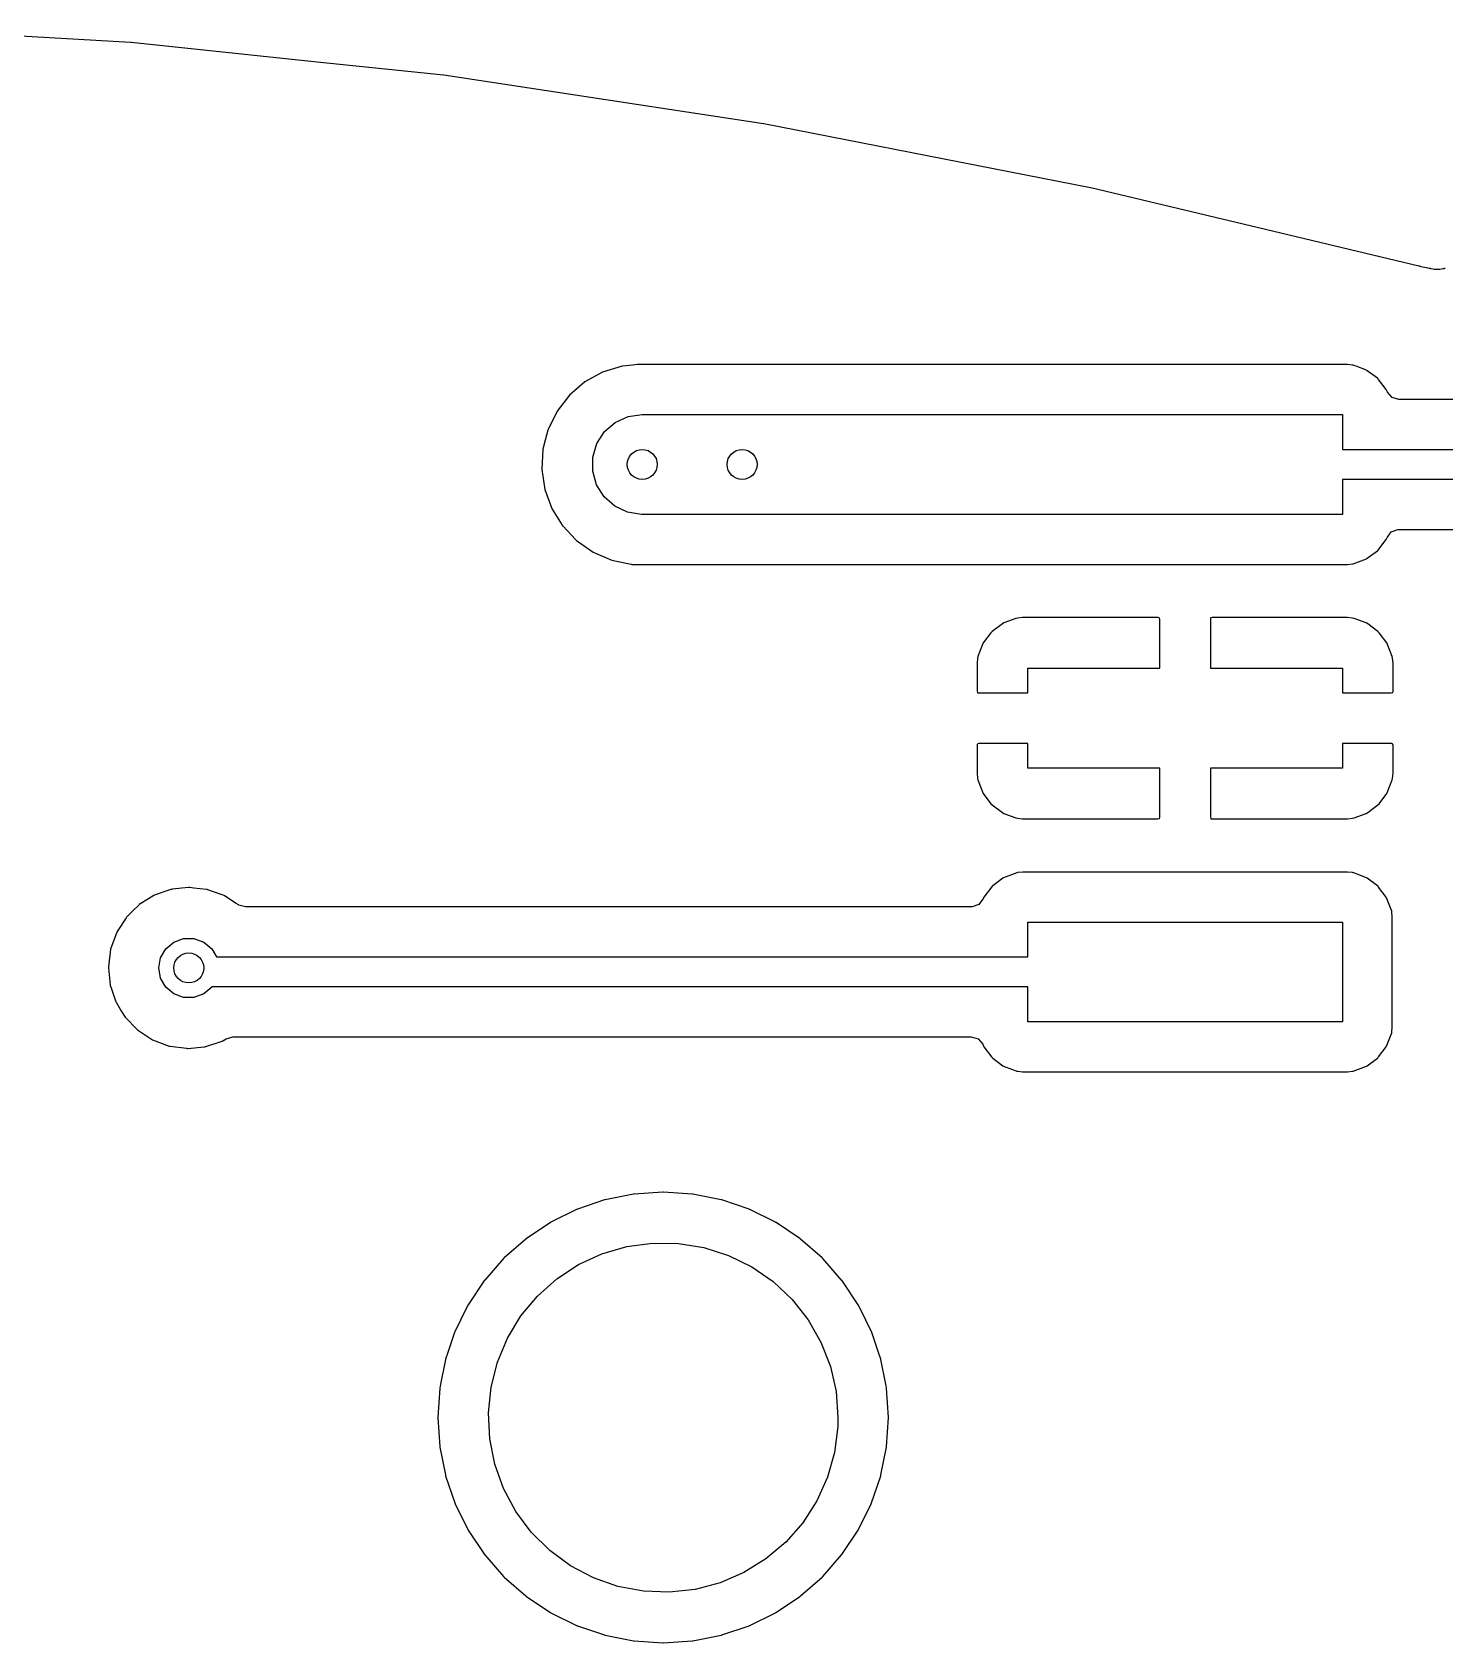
# Model space of a CAD drawing. Extents: x -3.92 to 3.92, y 0.02 to 7.83.
# Drawn here: x -0.554 to 0.003, y 7.195 to 7.829 of the extents above; entities that cross this region are included whole.
import ezdxf

# ---------------------------------------------------------------- set-up
doc = ezdxf.new("R2010")
doc.units = 0
doc.header["$MEASUREMENT"] = 0
doc.layers.add('BLACK', color=7, linetype='CONTINUOUS')

msp = doc.modelspace()

# ---------------------------------------------------------------- linework, layer by layer
at = {"layer": 'BLACK', "linetype": 'CONTINUOUS'}
for p, q in [((-0.583857, 7.82942), (-0.515089, 7.82554)), ((-0.515089, 7.82554), (-0.514852, 7.82552)), ((-0.514852, 7.82552), (-0.441457, 7.81781)), ((-0.441457, 7.81781), (-0.391758, 7.8126)), ((-0.391758, 7.8126), (-0.391533, 7.81257)), ((-0.391533, 7.81257), (-0.351877, 7.80656)), ((-0.351877, 7.80656), (-0.265637, 7.7935)), ((-0.265637, 7.7935), (-0.265428, 7.79347)), ((-0.265428, 7.79347), (-0.136728, 7.76826)), ((-0.136728, 7.76826), (-0.136532, 7.76821)), ((-0.136532, 7.76821), (-0.070486, 7.75246)), ((-0.070486, 7.75246), (-0.007244, 7.73738)), ((-0.007244, 7.73738), (-0.006982, 7.7373)), ((-0.006982, 7.7373), (-0.006771, 7.73719)), ((-0.006771, 7.73719), (-0.006425, 7.73711)), ((-0.006425, 7.73711), (-0.004309, 7.73667)), ((-0.004309, 7.73667), (-0.004167, 7.73664)), ((-0.004167, 7.73664), (-0.003195, 7.73641)), ((-0.003195, 7.73641), (-0.00302, 7.73639)), ((-0.00302, 7.73639), (-0.002848, 7.73637)), ((-0.002848, 7.73637), (-0.002645, 7.73633)), ((-0.002645, 7.73633), (-0.001677, 7.73613)), ((-0.001677, 7.73613), (-0.001245, 7.73604)), ((-0.001245, 7.73604), (-0.000546, 7.73609)), ((-0.000546, 7.73609), (0.000304, 7.73609)), ((0.000304, 7.73609), (0.001002, 7.73602)), ((0.001002, 7.73602), (0.002404, 7.7363)), ((0.002404, 7.7363), (0.002698, 7.73634)), ((0.002698, 7.73634), (0.002887, 7.73637)), ((0.002698, 7.73634), (0.002698, 7.73634)), ((0.002887, 7.73637), (0.003078, 7.73638)), ((-0.328983, 7.69545), (-0.335982, 7.69157)), ((-0.321347, 7.69784), (-0.328983, 7.69545)), ((-0.321097, 7.69786), (-0.321347, 7.69784)), ((-0.317275, 7.69825), (-0.321097, 7.69786)), ((-0.321097, 7.69786), (-0.321097, 7.69786)), ((-0.315386, 7.69844), (-0.317275, 7.69825)), ((-0.035536, 7.69844), (-0.315386, 7.69844)), ((-0.035403, 7.69843), (-0.035536, 7.69844)), ((-0.033436, 7.69822), (-0.035403, 7.69843)), ((-0.035403, 7.69843), (-0.035403, 7.69843)), ((-0.033127, 7.69818), (-0.033436, 7.69822)), ((-0.033436, 7.69822), (-0.033436, 7.69822)), ((-0.032836, 7.69807), (-0.033127, 7.69818)), ((-0.032009, 7.69776), (-0.032836, 7.69807)), ((-0.032836, 7.69807), (-0.032836, 7.69807)), ((-0.027842, 7.6962), (-0.032009, 7.69776)), ((-0.027559, 7.69599), (-0.027842, 7.6962)), ((-0.023608, 7.69303), (-0.027559, 7.69599)), ((-0.027559, 7.69599), (-0.027559, 7.69599)), ((-0.335982, 7.69157), (-0.342058, 7.68636)), ((-0.023325, 7.69282), (-0.023608, 7.69303)), ((-0.023113, 7.69253), (-0.023325, 7.69282)), ((-0.020152, 7.68858), (-0.023113, 7.69253)), ((-0.01994, 7.6883), (-0.020152, 7.68858)), ((-0.020152, 7.68858), (-0.020152, 7.68858)), ((-0.019784, 7.68788), (-0.01994, 7.6883)), ((-0.019652, 7.68757), (-0.019784, 7.68788)), ((-0.017821, 7.68545), (-0.019652, 7.68757)), ((-0.342058, 7.68636), (-0.346963, 7.68004)), ((-0.015139, 7.68467), (-0.017821, 7.68545)), ((0.015139, 7.68467), (-0.015139, 7.68467)), ((-0.346963, 7.68004), (-0.350496, 7.67286)), ((-0.32822, 7.672), (-0.323992, 7.67564)), ((-0.323992, 7.67564), (-0.318911, 7.67795)), ((-0.318911, 7.67795), (-0.313386, 7.67874)), ((-0.313386, 7.67874), (-0.037402, 7.67874)), ((-0.037402, 7.67874), (-0.037402, 7.66496)), ((-0.35159, 7.66865), (-0.352513, 7.66511)), ((-0.350559, 7.67261), (-0.35159, 7.66865)), ((-0.350496, 7.67286), (-0.350559, 7.67261)), ((-0.350559, 7.67261), (-0.350559, 7.67261)), ((-0.331255, 7.66731), (-0.32822, 7.672)), ((-0.352513, 7.66511), (-0.352931, 7.65712)), ((-0.332889, 7.65638), (-0.332855, 7.66196)), ((-0.332855, 7.66196), (-0.331255, 7.66731)), ((-0.037402, 7.66496), (0.037402, 7.66496)), ((-0.352931, 7.65712), (-0.351735, 7.64921)), ((-0.331355, 7.65102), (-0.332889, 7.65638)), ((-0.351735, 7.64921), (-0.348972, 7.6417)), ((-0.328377, 7.6463), (-0.331355, 7.65102)), ((0.037402, 7.65315), (-0.037402, 7.65315)), ((-0.037402, 7.65315), (-0.037402, 7.63937)), ((-0.324193, 7.6426), (-0.328377, 7.6463)), ((-0.319141, 7.64023), (-0.324193, 7.6426)), ((-0.348972, 7.6417), (-0.348839, 7.64149)), ((-0.348839, 7.64149), (-0.348839, 7.64149)), ((-0.348839, 7.64149), (-0.344887, 7.63511)), ((-0.313626, 7.63937), (-0.319141, 7.64023)), ((-0.313386, 7.63937), (-0.313626, 7.63937)), ((-0.037402, 7.63937), (-0.313386, 7.63937)), ((-0.344887, 7.63511), (-0.344887, 7.63511)), ((-0.344887, 7.63511), (-0.344755, 7.6349)), ((-0.344755, 7.6349), (-0.344582, 7.63472)), ((-0.344582, 7.63472), (-0.339676, 7.62953)), ((-0.020152, 7.62953), (-0.01994, 7.62981)), ((-0.01994, 7.62981), (-0.019784, 7.63023)), ((-0.019784, 7.63023), (-0.01973, 7.6303)), ((-0.01973, 7.6303), (-0.019646, 7.63045)), ((-0.019646, 7.63045), (-0.019624, 7.63044)), ((-0.019624, 7.63044), (-0.018105, 7.63246)), ((-0.018105, 7.63246), (-0.015485, 7.63343)), ((-0.015485, 7.63343), (-0.015139, 7.63344)), ((-0.015139, 7.63344), (0.015139, 7.63344)), ((-0.339676, 7.62953), (-0.339257, 7.62908)), ((-0.339257, 7.62908), (-0.332702, 7.62449)), ((-0.332702, 7.62449), (-0.325358, 7.62132)), ((-0.027559, 7.62212), (-0.023608, 7.62508)), ((-0.023608, 7.62508), (-0.023325, 7.62529)), ((-0.023325, 7.62529), (-0.022988, 7.62574)), ((-0.022988, 7.62574), (-0.020152, 7.62953)), ((-0.020152, 7.62953), (-0.020152, 7.62953)), ((-0.325358, 7.62132), (-0.323545, 7.62094)), ((-0.323545, 7.62094), (-0.317711, 7.61972)), ((-0.317711, 7.61972), (-0.317711, 7.61972)), ((-0.317711, 7.61972), (-0.317524, 7.61968)), ((-0.317524, 7.61968), (-0.317332, 7.61967)), ((-0.317332, 7.61967), (-0.317328, 7.61967)), ((-0.317328, 7.61967), (-0.317327, 7.61967)), ((-0.317327, 7.61967), (-0.317262, 7.61967)), ((-0.317262, 7.61967), (-0.097409, 7.61967)), ((-0.097409, 7.61967), (-0.097409, 7.61967)), ((-0.097409, 7.61967), (-0.035536, 7.61967)), ((-0.035536, 7.61967), (-0.035403, 7.61968)), ((-0.035403, 7.61968), (-0.033436, 7.61989)), ((-0.035403, 7.61968), (-0.035403, 7.61968)), ((-0.033436, 7.61989), (-0.033127, 7.61993)), ((-0.033436, 7.61989), (-0.033436, 7.61989)), ((-0.033127, 7.61993), (-0.027842, 7.62191)), ((-0.027842, 7.62191), (-0.027559, 7.62212)), ((-0.027559, 7.62212), (-0.027559, 7.62212)), ((-0.166047, 7.59837), (-0.17079, 7.59659)), ((-0.165447, 7.59851), (-0.166047, 7.59837)), ((-0.163444, 7.59873), (-0.165447, 7.59851)), ((-0.163176, 7.59874), (-0.163444, 7.59873)), ((-0.109943, 7.59874), (-0.163176, 7.59874)), ((-0.10964, 7.59867), (-0.109943, 7.59874)), ((-0.109586, 7.59863), (-0.10964, 7.59867)), ((-0.109409, 7.59803), (-0.109586, 7.59863)), ((-0.109409, 7.57874), (-0.109409, 7.59803)), ((-0.089344, 7.59851), (-0.089409, 7.59821)), ((-0.089409, 7.59821), (-0.089409, 7.57874)), ((-0.089296, 7.59856), (-0.089344, 7.59851)), ((-0.088696, 7.59874), (-0.089296, 7.59856)), ((-0.035643, 7.59874), (-0.088696, 7.59874)), ((-0.035375, 7.59873), (-0.035643, 7.59874)), ((-0.033372, 7.59851), (-0.035375, 7.59873)), ((-0.032771, 7.59837), (-0.033372, 7.59851)), ((-0.028029, 7.59659), (-0.032771, 7.59837)), ((-0.175917, 7.59275), (-0.178929, 7.58873)), ((-0.175422, 7.59324), (-0.175917, 7.59275)), ((-0.171404, 7.59625), (-0.175422, 7.59324)), ((-0.17079, 7.59659), (-0.171404, 7.59625)), ((-0.027415, 7.59625), (-0.028029, 7.59659)), ((-0.023397, 7.59324), (-0.027415, 7.59625)), ((-0.022902, 7.59275), (-0.023397, 7.59324)), ((-0.01989, 7.58873), (-0.022902, 7.59275)), ((-0.179265, 7.58811), (-0.181042, 7.58337)), ((-0.178929, 7.58873), (-0.179265, 7.58811)), ((-0.019554, 7.58811), (-0.01989, 7.58873)), ((-0.017776, 7.58337), (-0.019554, 7.58811)), ((-0.181403, 7.58077), (-0.181417, 7.5805)), ((-0.181417, 7.5805), (-0.181417, 7.56977)), ((-0.181185, 7.58277), (-0.181403, 7.58077)), ((-0.181042, 7.58337), (-0.181185, 7.58277)), ((-0.017634, 7.58277), (-0.017776, 7.58337)), ((-0.017416, 7.58077), (-0.017634, 7.58277)), ((-0.017402, 7.5805), (-0.017416, 7.58077)), ((-0.017402, 7.56959), (-0.017402, 7.5805)), ((-0.161417, 7.56906), (-0.161417, 7.57874)), ((-0.161417, 7.57874), (-0.109409, 7.57874)), ((-0.089409, 7.57874), (-0.037402, 7.57874)), ((-0.037402, 7.57874), (-0.037402, 7.56906)), ((-0.181417, 7.56977), (-0.181241, 7.56917)), ((-0.181241, 7.56917), (-0.181186, 7.56912)), ((-0.181186, 7.56912), (-0.180884, 7.56906)), ((-0.180884, 7.56906), (-0.161417, 7.56906)), ((-0.037402, 7.56906), (-0.018115, 7.56906)), ((-0.018115, 7.56906), (-0.017515, 7.56923)), ((-0.017515, 7.56923), (-0.017467, 7.56929)), ((-0.017467, 7.56929), (-0.017402, 7.56959)), ((-0.181351, 7.54882), (-0.181417, 7.54852)), ((-0.181417, 7.54852), (-0.181417, 7.53761)), ((-0.181304, 7.54888), (-0.181351, 7.54882)), ((-0.180704, 7.54906), (-0.181304, 7.54888)), ((-0.161417, 7.54906), (-0.180704, 7.54906)), ((-0.161417, 7.53937), (-0.161417, 7.54906)), ((-0.017935, 7.54906), (-0.037402, 7.54906)), ((-0.037402, 7.54906), (-0.037402, 7.53937)), ((-0.017632, 7.54899), (-0.017935, 7.54906)), ((-0.017578, 7.54894), (-0.017632, 7.54899)), ((-0.017402, 7.54834), (-0.017578, 7.54894)), ((-0.017402, 7.53761), (-0.017402, 7.54834)), ((-0.181417, 7.53761), (-0.181403, 7.53734)), ((-0.181403, 7.53734), (-0.181185, 7.53534)), ((-0.181185, 7.53534), (-0.181042, 7.53474)), ((-0.181042, 7.53474), (-0.179265, 7.53)), ((-0.109409, 7.53937), (-0.161417, 7.53937)), ((-0.109409, 7.5199), (-0.109409, 7.53937)), ((-0.037402, 7.53937), (-0.089409, 7.53937)), ((-0.089409, 7.53937), (-0.089409, 7.52008)), ((-0.019554, 7.53), (-0.017777, 7.53474)), ((-0.017777, 7.53474), (-0.017634, 7.53534)), ((-0.017634, 7.53534), (-0.017416, 7.53734)), ((-0.017416, 7.53734), (-0.017402, 7.53761)), ((-0.179265, 7.53), (-0.178929, 7.52938)), ((-0.178929, 7.52938), (-0.175917, 7.52537)), ((-0.022902, 7.52537), (-0.01989, 7.52938)), ((-0.01989, 7.52938), (-0.019554, 7.53)), ((-0.175917, 7.52537), (-0.175422, 7.52487)), ((-0.175422, 7.52487), (-0.171404, 7.52186)), ((-0.171404, 7.52186), (-0.17079, 7.52152)), ((-0.028029, 7.52152), (-0.027415, 7.52186)), ((-0.027415, 7.52186), (-0.023397, 7.52487)), ((-0.023397, 7.52487), (-0.022902, 7.52537)), ((-0.17079, 7.52152), (-0.166047, 7.51974)), ((-0.166047, 7.51974), (-0.165447, 7.5196)), ((-0.165447, 7.5196), (-0.163444, 7.51938)), ((-0.163444, 7.51938), (-0.163176, 7.51937)), ((-0.163176, 7.51937), (-0.110123, 7.51937)), ((-0.110123, 7.51937), (-0.109523, 7.51955)), ((-0.109523, 7.51955), (-0.109475, 7.5196)), ((-0.109475, 7.5196), (-0.109409, 7.5199)), ((-0.089409, 7.52008), (-0.089233, 7.51948)), ((-0.089233, 7.51948), (-0.089178, 7.51944)), ((-0.089178, 7.51944), (-0.088876, 7.51937)), ((-0.088876, 7.51937), (-0.035643, 7.51937)), ((-0.035643, 7.51937), (-0.035374, 7.51938)), ((-0.035374, 7.51938), (-0.033372, 7.5196)), ((-0.033372, 7.5196), (-0.032772, 7.51974)), ((-0.032772, 7.51974), (-0.028029, 7.52152)), ((-0.165692, 7.49818), (-0.170977, 7.4962)), ((-0.165383, 7.49822), (-0.165692, 7.49818)), ((-0.163416, 7.49843), (-0.165383, 7.49822)), ((-0.165383, 7.49822), (-0.165383, 7.49822)), ((-0.163283, 7.49844), (-0.163416, 7.49843)), ((-0.163416, 7.49843), (-0.163416, 7.49843)), ((-0.0994, 7.49844), (-0.163283, 7.49844)), ((-0.035536, 7.49844), (-0.0994, 7.49844)), ((-0.035403, 7.49843), (-0.035536, 7.49844)), ((-0.033436, 7.49822), (-0.035403, 7.49843)), ((-0.035403, 7.49843), (-0.035403, 7.49843)), ((-0.033127, 7.49818), (-0.033436, 7.49822)), ((-0.033436, 7.49822), (-0.033436, 7.49822)), ((-0.032836, 7.49807), (-0.033127, 7.49818)), ((-0.031498, 7.49757), (-0.032836, 7.49807)), ((-0.032836, 7.49807), (-0.032836, 7.49807)), ((-0.027842, 7.4962), (-0.031498, 7.49757)), ((-0.499199, 7.49152), (-0.505367, 7.48942)), ((-0.498936, 7.49161), (-0.499199, 7.49152)), ((-0.498661, 7.49163), (-0.498936, 7.49161)), ((-0.49866, 7.49163), (-0.498661, 7.49163)), ((-0.49218, 7.49232), (-0.49866, 7.49163)), ((-0.491905, 7.49234), (-0.49218, 7.49232)), ((-0.49218, 7.49232), (-0.49218, 7.49232)), ((-0.49019, 7.49214), (-0.491905, 7.49234)), ((-0.485159, 7.49154), (-0.49019, 7.49214)), ((-0.484884, 7.49151), (-0.485159, 7.49154)), ((-0.485159, 7.49154), (-0.485159, 7.49154)), ((-0.484623, 7.49141), (-0.484884, 7.49151)), ((-0.479396, 7.48955), (-0.484623, 7.49141)), ((-0.484623, 7.49141), (-0.484623, 7.49141)), ((-0.175706, 7.49253), (-0.178667, 7.48858)), ((-0.175494, 7.49282), (-0.175706, 7.49253)), ((-0.175211, 7.49303), (-0.175494, 7.49282)), ((-0.17126, 7.49599), (-0.175211, 7.49303)), ((-0.170977, 7.4962), (-0.17126, 7.49599)), ((-0.17126, 7.49599), (-0.17126, 7.49599)), ((-0.027559, 7.49599), (-0.027842, 7.4962)), ((-0.023608, 7.49303), (-0.027559, 7.49599)), ((-0.027559, 7.49599), (-0.027559, 7.49599)), ((-0.023325, 7.49282), (-0.023608, 7.49303)), ((-0.023113, 7.49253), (-0.023325, 7.49282)), ((-0.020152, 7.48858), (-0.023113, 7.49253)), ((-0.51185, 7.48543), (-0.514016, 7.48331)), ((-0.511652, 7.48562), (-0.51185, 7.48543)), ((-0.51185, 7.48543), (-0.51185, 7.48543)), ((-0.507973, 7.48788), (-0.511652, 7.48562)), ((-0.505866, 7.48918), (-0.507973, 7.48788)), ((-0.50563, 7.48933), (-0.505866, 7.48918)), ((-0.505866, 7.48918), (-0.505866, 7.48918)), ((-0.505367, 7.48942), (-0.50563, 7.48933)), ((-0.505367, 7.48942), (-0.505367, 7.48942)), ((-0.478223, 7.48914), (-0.479396, 7.48955)), ((-0.477989, 7.48899), (-0.478223, 7.48914)), ((-0.473386, 7.48607), (-0.477989, 7.48899)), ((-0.477989, 7.48899), (-0.477989, 7.48899)), ((-0.472487, 7.4855), (-0.473386, 7.48607)), ((-0.472396, 7.48544), (-0.472487, 7.4855)), ((-0.469738, 7.48467), (-0.472396, 7.48544)), ((-0.18368, 7.48467), (-0.469738, 7.48467)), ((-0.183334, 7.48468), (-0.18368, 7.48467)), ((-0.180713, 7.48565), (-0.183334, 7.48468)), ((-0.179195, 7.48767), (-0.180713, 7.48565)), ((-0.179173, 7.48766), (-0.179195, 7.48767)), ((-0.179089, 7.48781), (-0.179173, 7.48766)), ((-0.179035, 7.48788), (-0.179089, 7.48781)), ((-0.178879, 7.4883), (-0.179035, 7.48788)), ((-0.178667, 7.48858), (-0.178879, 7.4883)), ((-0.178667, 7.48858), (-0.178667, 7.48858)), ((-0.01994, 7.4883), (-0.020152, 7.48858)), ((-0.020152, 7.48858), (-0.020152, 7.48858)), ((-0.017959, 7.48301), (-0.01994, 7.4883)), ((-0.516854, 7.48044), (-0.520383, 7.47496)), ((-0.516703, 7.48067), (-0.516854, 7.48044)), ((-0.516854, 7.48044), (-0.516854, 7.48044)), ((-0.514016, 7.48331), (-0.516703, 7.48067)), ((-0.161417, 7.46496), (-0.161417, 7.47874)), ((-0.161417, 7.47874), (-0.037402, 7.47874)), ((-0.037402, 7.47874), (-0.037402, 7.43937)), ((-0.017925, 7.48271), (-0.017959, 7.48301)), ((-0.017711, 7.48074), (-0.017925, 7.48271)), ((-0.017925, 7.48271), (-0.017925, 7.48271)), ((-0.017697, 7.48061), (-0.017711, 7.48074)), ((-0.017697, 7.4375), (-0.017697, 7.48061)), ((-0.017697, 7.48061), (-0.017697, 7.48061)), ((-0.520534, 7.47473), (-0.522952, 7.46809)), ((-0.520383, 7.47496), (-0.520534, 7.47473)), ((-0.498031, 7.47086), (-0.494177, 7.47226)), ((-0.494177, 7.47226), (-0.490075, 7.47226)), ((-0.490075, 7.47226), (-0.48622, 7.47086)), ((-0.522952, 7.46809), (-0.523838, 7.46107)), ((-0.503937, 7.46063), (-0.503225, 7.46467)), ((-0.503225, 7.46467), (-0.501174, 7.46822)), ((-0.501174, 7.46822), (-0.498031, 7.47086)), ((-0.48622, 7.47086), (-0.483078, 7.46822)), ((-0.483078, 7.46822), (-0.481195, 7.46496)), ((-0.481195, 7.46496), (-0.161417, 7.46496)), ((-0.523838, 7.46107), (-0.523811, 7.4608)), ((-0.523811, 7.4608), (-0.523654, 7.45919)), ((-0.523811, 7.4608), (-0.523811, 7.4608)), ((-0.523654, 7.45919), (-0.523148, 7.45404)), ((-0.503225, 7.45659), (-0.503937, 7.46063)), ((-0.523148, 7.45404), (-0.523061, 7.45377)), ((-0.523061, 7.45377), (-0.523061, 7.45377)), ((-0.523061, 7.45377), (-0.522718, 7.45274)), ((-0.522718, 7.45274), (-0.520916, 7.44733)), ((-0.501174, 7.45304), (-0.503225, 7.45659)), ((-0.498031, 7.4504), (-0.501174, 7.45304)), ((-0.483078, 7.45304), (-0.48622, 7.4504)), ((-0.483014, 7.45315), (-0.483078, 7.45304)), ((-0.161417, 7.45315), (-0.483014, 7.45315)), ((-0.161417, 7.43937), (-0.161417, 7.45315)), ((-0.520916, 7.44733), (-0.520773, 7.44709)), ((-0.520773, 7.44709), (-0.518593, 7.44349)), ((-0.494177, 7.449), (-0.498031, 7.4504)), ((-0.490075, 7.449), (-0.494177, 7.449)), ((-0.48622, 7.4504), (-0.490075, 7.449)), ((-0.518593, 7.44349), (-0.517254, 7.44128)), ((-0.517254, 7.44128), (-0.512342, 7.43619)), ((-0.037402, 7.43937), (-0.161417, 7.43937)), ((-0.512342, 7.43619), (-0.506426, 7.43232)), ((-0.47735, 7.43275), (-0.47481, 7.43344)), ((-0.47481, 7.43344), (-0.18368, 7.43344)), ((-0.18368, 7.43344), (-0.180998, 7.43266)), ((-0.01994, 7.42981), (-0.017959, 7.4351)), ((-0.017959, 7.4351), (-0.017697, 7.4375)), ((-0.506426, 7.43232), (-0.499799, 7.42986)), ((-0.499799, 7.42986), (-0.499524, 7.42982)), ((-0.499524, 7.42982), (-0.499524, 7.42982)), ((-0.499524, 7.42982), (-0.493065, 7.42896)), ((-0.493065, 7.42896), (-0.493065, 7.42896)), ((-0.493065, 7.42896), (-0.49279, 7.42892)), ((-0.49279, 7.42892), (-0.492514, 7.42895)), ((-0.492514, 7.42895), (-0.486025, 7.42954)), ((-0.492514, 7.42895), (-0.492514, 7.42895)), ((-0.486025, 7.42954), (-0.485749, 7.42956)), ((-0.486025, 7.42954), (-0.486025, 7.42954)), ((-0.485749, 7.42956), (-0.479024, 7.43175)), ((-0.479024, 7.43175), (-0.47735, 7.43275)), ((-0.180998, 7.43266), (-0.179167, 7.43054)), ((-0.179167, 7.43054), (-0.179035, 7.43023)), ((-0.179035, 7.43023), (-0.178879, 7.42981)), ((-0.178879, 7.42981), (-0.178667, 7.42953)), ((-0.178667, 7.42953), (-0.178667, 7.42953)), ((-0.178667, 7.42953), (-0.175706, 7.42558)), ((-0.023113, 7.42558), (-0.020152, 7.42953)), ((-0.020152, 7.42953), (-0.01994, 7.42981)), ((-0.020152, 7.42953), (-0.020152, 7.42953)), ((-0.175706, 7.42558), (-0.175494, 7.42529)), ((-0.175494, 7.42529), (-0.175211, 7.42508)), ((-0.175211, 7.42508), (-0.17126, 7.42212)), ((-0.17126, 7.42212), (-0.17126, 7.42212)), ((-0.17126, 7.42212), (-0.170977, 7.42191)), ((-0.170977, 7.42191), (-0.167458, 7.42059)), ((-0.167458, 7.42059), (-0.165983, 7.42004)), ((-0.033127, 7.41993), (-0.027842, 7.42191)), ((-0.027842, 7.42191), (-0.027559, 7.42212)), ((-0.027559, 7.42212), (-0.023608, 7.42508)), ((-0.027559, 7.42212), (-0.027559, 7.42212)), ((-0.023608, 7.42508), (-0.023325, 7.42529)), ((-0.023325, 7.42529), (-0.023113, 7.42558)), ((-0.165983, 7.42004), (-0.165983, 7.42004)), ((-0.165983, 7.42004), (-0.165692, 7.41993)), ((-0.165692, 7.41993), (-0.165383, 7.41989)), ((-0.165383, 7.41989), (-0.165383, 7.41989)), ((-0.165383, 7.41989), (-0.163417, 7.41968)), ((-0.163417, 7.41968), (-0.163283, 7.41967)), ((-0.163283, 7.41967), (-0.099419, 7.41967)), ((-0.099419, 7.41967), (-0.035536, 7.41967)), ((-0.035536, 7.41967), (-0.035403, 7.41968)), ((-0.035403, 7.41968), (-0.033436, 7.41989)), ((-0.035403, 7.41968), (-0.035403, 7.41968)), ((-0.033436, 7.41989), (-0.033127, 7.41993)), ((-0.033436, 7.41989), (-0.033436, 7.41989)), ((-0.316867, 7.37147), (-0.32794, 7.36926)), ((-0.316708, 7.3715), (-0.316867, 7.37147)), ((-0.316867, 7.37147), (-0.316867, 7.37147)), ((-0.316546, 7.37151), (-0.316708, 7.3715)), ((-0.30528, 7.37225), (-0.316546, 7.37151)), ((-0.316546, 7.37151), (-0.316546, 7.37151)), ((-0.305118, 7.37226), (-0.30528, 7.37225)), ((-0.304956, 7.37225), (-0.305118, 7.37226)), ((-0.29369, 7.37151), (-0.304956, 7.37225)), ((-0.293528, 7.3715), (-0.29369, 7.37151)), ((-0.29369, 7.37151), (-0.29369, 7.37151)), ((-0.293369, 7.37147), (-0.293528, 7.3715)), ((-0.282296, 7.36926), (-0.293369, 7.37147)), ((-0.293369, 7.37147), (-0.293369, 7.37147)), ((-0.339243, 7.36543), (-0.349369, 7.36043)), ((-0.339098, 7.3655), (-0.339243, 7.36543)), ((-0.339243, 7.36543), (-0.339243, 7.36543)), ((-0.338944, 7.36555), (-0.339098, 7.3655)), ((-0.328253, 7.36918), (-0.338944, 7.36555)), ((-0.328099, 7.36923), (-0.328253, 7.36918)), ((-0.328253, 7.36918), (-0.328253, 7.36918)), ((-0.32794, 7.36926), (-0.328099, 7.36923)), ((-0.32794, 7.36926), (-0.32794, 7.36926)), ((-0.282137, 7.36923), (-0.282296, 7.36926)), ((-0.282296, 7.36926), (-0.282296, 7.36926)), ((-0.281983, 7.36918), (-0.282137, 7.36923)), ((-0.271292, 7.36555), (-0.281983, 7.36918)), ((-0.281983, 7.36918), (-0.281983, 7.36918)), ((-0.271139, 7.3655), (-0.271292, 7.36555)), ((-0.270993, 7.36543), (-0.271139, 7.3655)), ((-0.260868, 7.36043), (-0.270993, 7.36543)), ((-0.270993, 7.36543), (-0.270993, 7.36543)), ((-0.349514, 7.36036), (-0.359172, 7.35391)), ((-0.349369, 7.36043), (-0.349514, 7.36036)), ((-0.349369, 7.36043), (-0.349369, 7.36043)), ((-0.260867, 7.36043), (-0.260868, 7.36043)), ((-0.260722, 7.36036), (-0.260867, 7.36043)), ((-0.260587, 7.36027), (-0.260722, 7.36036)), ((-0.2512, 7.354), (-0.260587, 7.36027)), ((-0.359294, 7.3538), (-0.367782, 7.34636)), ((-0.359293, 7.3538), (-0.359294, 7.3538)), ((-0.359172, 7.35391), (-0.359293, 7.3538)), ((-0.329247, 7.348), (-0.319443, 7.35086)), ((-0.319443, 7.35086), (-0.309324, 7.35223)), ((-0.309324, 7.35223), (-0.299113, 7.3521)), ((-0.299113, 7.3521), (-0.289034, 7.35046)), ((-0.289034, 7.35046), (-0.279309, 7.34735)), ((-0.251065, 7.35391), (-0.2512, 7.354)), ((-0.2512, 7.354), (-0.2512, 7.354)), ((-0.250943, 7.3538), (-0.251065, 7.35391)), ((-0.242454, 7.34636), (-0.250943, 7.3538)), ((-0.250943, 7.3538), (-0.250943, 7.3538)), ((-0.368011, 7.34613), (-0.375455, 7.33764)), ((-0.367904, 7.34625), (-0.368011, 7.34613)), ((-0.367782, 7.34636), (-0.367904, 7.34625)), ((-0.33852, 7.34372), (-0.329247, 7.348)), ((-0.279309, 7.34735), (-0.27015, 7.34283)), ((-0.242332, 7.34625), (-0.242454, 7.34636)), ((-0.242226, 7.34613), (-0.242332, 7.34625)), ((-0.234781, 7.33764), (-0.242226, 7.34613)), ((-0.354679, 7.33132), (-0.34706, 7.33812)), ((-0.34706, 7.33812), (-0.33852, 7.34372)), ((-0.27015, 7.34283), (-0.261759, 7.33701)), ((-0.375562, 7.33752), (-0.382015, 7.32786)), ((-0.375455, 7.33764), (-0.375562, 7.33752)), ((-0.375455, 7.33764), (-0.375455, 7.33764)), ((-0.261759, 7.33701), (-0.254321, 7.33001)), ((-0.234674, 7.33752), (-0.234781, 7.33764)), ((-0.234781, 7.33764), (-0.234781, 7.33764)), ((-0.228222, 7.32786), (-0.234674, 7.33752)), ((-0.382087, 7.32771), (-0.385025, 7.32176)), ((-0.382086, 7.32772), (-0.382087, 7.32771)), ((-0.382015, 7.32786), (-0.382086, 7.32772)), ((-0.361209, 7.32347), (-0.354679, 7.33132)), ((-0.254321, 7.33001), (-0.247999, 7.32199)), ((-0.22815, 7.32772), (-0.228222, 7.32786)), ((-0.22815, 7.32771), (-0.22815, 7.32772)), ((-0.225211, 7.32176), (-0.22815, 7.32771)), ((-0.385025, 7.32176), (-0.387152, 7.31744)), ((-0.366506, 7.31474), (-0.361209, 7.32347)), ((-0.247999, 7.32199), (-0.242932, 7.31313)), ((-0.223085, 7.31744), (-0.225211, 7.32176)), ((-0.387204, 7.31729), (-0.389976, 7.30912)), ((-0.387152, 7.31744), (-0.387204, 7.31729)), ((-0.387204, 7.31729), (-0.387204, 7.31729)), ((-0.370455, 7.30533), (-0.366506, 7.31474)), ((-0.242932, 7.31313), (-0.239231, 7.30361)), ((-0.223032, 7.31729), (-0.223085, 7.31744)), ((-0.22026, 7.30912), (-0.223032, 7.31729)), ((-0.223032, 7.31729), (-0.223032, 7.31729)), ((-0.390917, 7.30629), (-0.392851, 7.29656)), ((-0.390885, 7.30645), (-0.390917, 7.30629)), ((-0.390917, 7.30629), (-0.390917, 7.30629)), ((-0.389976, 7.30912), (-0.390885, 7.30645)), ((-0.219351, 7.30645), (-0.22026, 7.30912)), ((-0.219319, 7.30629), (-0.219351, 7.30645)), ((-0.217385, 7.29656), (-0.219319, 7.30629)), ((-0.219319, 7.30629), (-0.219319, 7.30629)), ((-0.372969, 7.29543), (-0.370455, 7.30533)), ((-0.239231, 7.30361), (-0.236977, 7.29365)), ((-0.393151, 7.29505), (-0.393911, 7.28346)), ((-0.392851, 7.29656), (-0.393151, 7.29505)), ((-0.373992, 7.28527), (-0.372969, 7.29543)), ((-0.236977, 7.29365), (-0.23622, 7.28346)), ((-0.217085, 7.29505), (-0.217385, 7.29656)), ((-0.216326, 7.28346), (-0.217085, 7.29505)), ((-0.393911, 7.28346), (-0.393151, 7.27187)), ((-0.373502, 7.27507), (-0.373992, 7.28527)), ((-0.23622, 7.28346), (-0.236315, 7.27986)), ((-0.217085, 7.27187), (-0.216326, 7.28346)), ((-0.37151, 7.26505), (-0.373502, 7.27507)), ((-0.236315, 7.27986), (-0.237604, 7.26973)), ((-0.393151, 7.27187), (-0.393119, 7.27172)), ((-0.393119, 7.27172), (-0.393119, 7.27172)), ((-0.393119, 7.27172), (-0.390966, 7.26089)), ((-0.237604, 7.26973), (-0.240376, 7.2599)), ((-0.21927, 7.26089), (-0.217117, 7.27172)), ((-0.217117, 7.27172), (-0.217085, 7.27187)), ((-0.217117, 7.27172), (-0.217117, 7.27172)), ((-0.368059, 7.25544), (-0.37151, 7.26505)), ((-0.390966, 7.26089), (-0.390885, 7.26048)), ((-0.390885, 7.26048), (-0.387152, 7.24949)), ((-0.363226, 7.24645), (-0.368059, 7.25544)), ((-0.240376, 7.2599), (-0.24457, 7.25059)), ((-0.223085, 7.24949), (-0.219351, 7.26048)), ((-0.219351, 7.26048), (-0.21927, 7.26089)), ((-0.387152, 7.24949), (-0.38708, 7.24934)), ((-0.38708, 7.24934), (-0.38708, 7.24934)), ((-0.38708, 7.24934), (-0.385025, 7.24517)), ((-0.24457, 7.25059), (-0.250094, 7.242)), ((-0.225211, 7.24517), (-0.223156, 7.24934)), ((-0.223156, 7.24934), (-0.223085, 7.24949)), ((-0.223156, 7.24934), (-0.223156, 7.24934)), ((-0.385025, 7.24517), (-0.382015, 7.23907)), ((-0.357116, 7.23826), (-0.363226, 7.24645)), ((-0.228222, 7.23907), (-0.225211, 7.24517)), ((-0.382015, 7.23907), (-0.375562, 7.22941)), ((-0.349864, 7.23107), (-0.357116, 7.23826)), ((-0.250094, 7.242), (-0.256827, 7.23432)), ((-0.234674, 7.22941), (-0.228222, 7.23907)), ((-0.341628, 7.22504), (-0.349864, 7.23107)), ((-0.256827, 7.23432), (-0.264621, 7.22773)), ((-0.375562, 7.22941), (-0.375455, 7.22929)), ((-0.375455, 7.22929), (-0.375455, 7.22929)), ((-0.375455, 7.22929), (-0.368011, 7.2208)), ((-0.332591, 7.22028), (-0.341628, 7.22504)), ((-0.264621, 7.22773), (-0.273305, 7.22235)), ((-0.242226, 7.2208), (-0.234781, 7.22929)), ((-0.234781, 7.22929), (-0.234674, 7.22941)), ((-0.234781, 7.22929), (-0.234781, 7.22929)), ((-0.368011, 7.2208), (-0.367904, 7.22068)), ((-0.367904, 7.22068), (-0.367782, 7.22057)), ((-0.367782, 7.22057), (-0.359294, 7.21313)), ((-0.32295, 7.21691), (-0.332591, 7.22028)), ((-0.282687, 7.21832), (-0.292563, 7.21572)), ((-0.273305, 7.22235), (-0.282687, 7.21832)), ((-0.250943, 7.21313), (-0.242454, 7.22057)), ((-0.242454, 7.22057), (-0.242332, 7.22068)), ((-0.242332, 7.22068), (-0.242226, 7.2208)), ((-0.359294, 7.21313), (-0.359293, 7.21313)), ((-0.359293, 7.21313), (-0.359172, 7.21302)), ((-0.359172, 7.21302), (-0.359037, 7.21293)), ((-0.359037, 7.21293), (-0.359036, 7.21293)), ((-0.359036, 7.21293), (-0.35179, 7.20809)), ((-0.312918, 7.21501), (-0.32295, 7.21691)), ((-0.302714, 7.21461), (-0.312918, 7.21501)), ((-0.292563, 7.21572), (-0.302714, 7.21461)), ((-0.258446, 7.20809), (-0.2512, 7.21293)), ((-0.2512, 7.21293), (-0.251065, 7.21302)), ((-0.2512, 7.21293), (-0.2512, 7.21293)), ((-0.251065, 7.21302), (-0.250943, 7.21313)), ((-0.250943, 7.21313), (-0.250943, 7.21313)), ((-0.35179, 7.20809), (-0.349514, 7.20657)), ((-0.349514, 7.20657), (-0.349369, 7.2065)), ((-0.349369, 7.2065), (-0.349369, 7.2065)), ((-0.349369, 7.2065), (-0.339243, 7.2015)), ((-0.270993, 7.2015), (-0.260868, 7.2065)), ((-0.260868, 7.2065), (-0.260867, 7.2065)), ((-0.260867, 7.2065), (-0.260722, 7.20657)), ((-0.260722, 7.20657), (-0.258446, 7.20809)), ((-0.339243, 7.2015), (-0.339098, 7.20143)), ((-0.339098, 7.20143), (-0.338944, 7.20138)), ((-0.338944, 7.20138), (-0.338944, 7.20138)), ((-0.338944, 7.20138), (-0.328253, 7.19775)), ((-0.281983, 7.19775), (-0.271292, 7.20138)), ((-0.271292, 7.20138), (-0.271139, 7.20143)), ((-0.271292, 7.20138), (-0.271292, 7.20138)), ((-0.271139, 7.20143), (-0.270993, 7.2015)), ((-0.328253, 7.19775), (-0.328253, 7.19775)), ((-0.328253, 7.19775), (-0.328099, 7.1977)), ((-0.328099, 7.1977), (-0.32794, 7.19767)), ((-0.32794, 7.19767), (-0.32794, 7.19767)), ((-0.32794, 7.19767), (-0.316867, 7.19546)), ((-0.316867, 7.19546), (-0.316867, 7.19546)), ((-0.316867, 7.19546), (-0.316708, 7.19543)), ((-0.316708, 7.19543), (-0.316546, 7.19542)), ((-0.316546, 7.19542), (-0.316546, 7.19542)), ((-0.316546, 7.19542), (-0.30528, 7.19468)), ((-0.30528, 7.19468), (-0.305118, 7.19467)), ((-0.305118, 7.19467), (-0.304956, 7.19468)), ((-0.304956, 7.19468), (-0.29369, 7.19542)), ((-0.29369, 7.19542), (-0.293528, 7.19543)), ((-0.29369, 7.19542), (-0.29369, 7.19542)), ((-0.293528, 7.19543), (-0.293369, 7.19546)), ((-0.293369, 7.19546), (-0.282296, 7.19767)), ((-0.293369, 7.19546), (-0.293369, 7.19546)), ((-0.282296, 7.19767), (-0.282137, 7.1977)), ((-0.282296, 7.19767), (-0.282296, 7.19767)), ((-0.282137, 7.1977), (-0.281983, 7.19775)), ((-0.281983, 7.19775), (-0.281983, 7.19775))]:
    msp.add_line(p, q, dxfattribs=at)
at = {"layer": 'BLACK'}
for centre in [(-0.313386, 7.65906), (-0.274016, 7.65906), (-0.492126, 7.46063)]:
    msp.add_circle(centre, 0.005906, dxfattribs=at)

doc.saveas('drawing.dxf')
